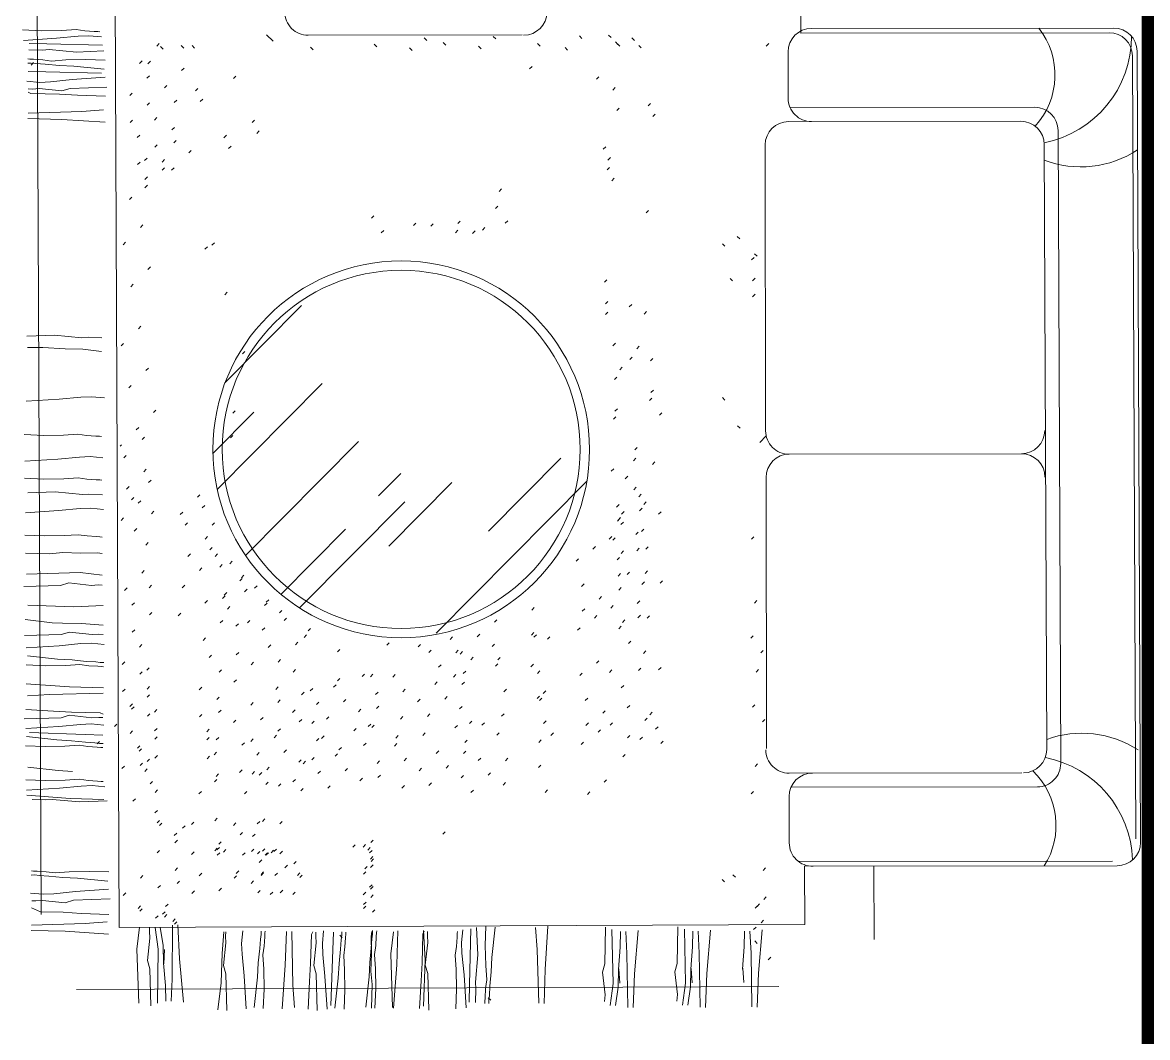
# Model space of a CAD drawing. Header units: metres. Extents: x -144 to 1000, y -717 to 29.
# Drawn here: x 464.875 to 467.051, y -565.738 to -563.775 of the extents above; entities that cross this region are included whole.
import ezdxf

# ---------------------------------------------------------------- set-up
doc = ezdxf.new("R2010")
doc.units = ezdxf.units.M
doc.layers.get('0').update_dxf_attribs({"color": 1})
doc.layers.add('00-MEDICION', color=30, linetype='Continuous')
doc.layers.add('I-FURN', color=2, linetype='Continuous', lineweight=9)

# ---------------------------------------------------------------- blocks, each defined once
blk = doc.blocks.new('U')
at = {"layer": 'I-FURN'}
for p, q in [((469.4259, -501.9597), (469.4339, -503.8397)), ((469.5766, -501.9634), (469.5847, -503.8647)), ((470.9033, -502.0698), (470.9036, -502.1355)), ((469.3978, -502.1293), (469.4355, -502.1308)), ((469.4741, -502.1302), (469.5016, -502.1284)), ((469.5016, -502.1284), (469.5186, -502.1309)), ((470.9239, -502.1265), (471.5089, -502.1257)), ((469.3996, -502.1495), (469.4635, -502.1454)), ((469.4355, -502.1308), (469.4741, -502.1302)), ((469.4635, -502.1454), (469.5054, -502.1414)), ((469.5054, -502.1414), (469.5262, -502.1405)), ((469.5186, -502.1309), (469.5364, -502.1321)), ((469.5262, -502.1405), (469.5507, -502.1429)), ((469.5364, -502.1321), (469.5436, -502.1325)), ((469.5436, -502.1325), (469.5474, -502.1329)), ((469.8825, -502.1509), (469.8701, -502.1386)), ((469.9503, -502.1396), (470.3643, -502.139)), ((470.1798, -502.1497), (470.175, -502.1449)), ((470.3132, -502.1466), (470.3084, -502.1418)), ((470.4801, -502.1456), (470.4753, -502.1408)), ((470.5363, -502.1442), (470.5315, -502.1395)), ((470.5814, -502.1495), (470.5766, -502.1448)), ((470.9036, -502.1355), (471.4999, -502.1347)), ((469.4365, -502.1685), (469.4102, -502.1675)), ((469.4448, -502.1561), (469.4105, -502.1553)), ((469.4492, -502.1674), (469.4365, -502.1685)), ((469.5524, -502.1589), (469.4448, -502.1561)), ((469.5022, -502.1722), (469.4492, -502.1674)), ((469.5551, -502.1698), (469.5022, -502.1722)), ((469.6577, -502.1605), (469.6624, -502.1557)), ((469.6697, -502.1663), (469.6649, -502.1616)), ((469.7098, -502.1645), (469.705, -502.1597)), ((469.7308, -502.1644), (469.726, -502.1597)), ((469.9599, -502.1677), (469.9551, -502.1629)), ((470.0832, -502.1618), (470.0784, -502.157)), ((470.1515, -502.1688), (470.1466, -502.1641)), ((470.2166, -502.1587), (470.2118, -502.1539)), ((470.2848, -502.1657), (470.28, -502.161)), ((470.399, -502.1604), (470.3942, -502.1556)), ((470.4524, -502.1683), (470.4476, -502.1635)), ((470.5497, -502.1572), (470.5449, -502.1524)), ((470.5535, -502.1609), (470.5487, -502.1561)), ((470.5948, -502.164), (470.59, -502.1592)), ((470.8367, -502.1606), (470.8414, -502.1558)), ((470.879, -502.2616), (470.8789, -502.1716)), ((471.5539, -502.1705), (471.5605, -503.7006)), ((469.4147, -502.1934), (469.4079, -502.1935)), ((469.412, -502.1858), (469.4082, -502.1854)), ((469.4192, -502.1861), (469.412, -502.1858)), ((469.4193, -502.1924), (469.4146, -502.1972)), ((469.4236, -502.1945), (469.4147, -502.1934)), ((469.437, -502.1872), (469.4192, -502.1861)), ((469.4418, -502.1956), (469.4236, -502.1945)), ((469.454, -502.1895), (469.437, -502.1872)), ((469.4815, -502.1874), (469.454, -502.1895)), ((469.5201, -502.1865), (469.4815, -502.1874)), ((469.5578, -502.1876), (469.5201, -502.1865)), ((469.6244, -502.194), (469.6292, -502.1892)), ((469.6404, -502.1948), (469.6452, -502.19)), ((471.5449, -502.1795), (471.5514, -503.6936)), ((469.4429, -502.2104), (469.4086, -502.2096)), ((469.4694, -502.1981), (469.4418, -502.1956)), ((469.5505, -502.2131), (469.4429, -502.2104)), ((469.4974, -502.1995), (469.4694, -502.1981)), ((469.5559, -502.2054), (469.4974, -502.1995)), ((469.7056, -502.208), (469.7104, -502.2032)), ((470.3788, -502.2045), (470.3836, -502.1997)), ((469.4311, -502.2308), (469.4065, -502.2286)), ((469.4518, -502.2297), (469.4311, -502.2308)), ((469.4937, -502.2253), (469.4518, -502.2297)), ((469.5576, -502.2207), (469.4937, -502.2253)), ((469.6385, -502.2226), (469.6432, -502.2178)), ((469.6724, -502.2415), (469.6771, -502.2367)), ((469.806, -502.2232), (469.8108, -502.2184)), ((470.5079, -502.2247), (470.5126, -502.2199)), ((469.414, -502.2522), (469.4085, -502.2498)), ((469.4169, -502.2437), (469.4088, -502.2434)), ((469.4695, -502.2532), (469.414, -502.2522)), ((469.43, -502.2427), (469.4169, -502.2437)), ((469.4737, -502.2472), (469.43, -502.2427)), ((469.5043, -502.2552), (469.4695, -502.2532)), ((469.4897, -502.2423), (469.4737, -502.2472)), ((469.5608, -502.2397), (469.4897, -502.2423)), ((469.5581, -502.2575), (469.5043, -502.2552)), ((469.6052, -502.2562), (469.61, -502.2514)), ((469.7326, -502.2472), (469.7373, -502.2424)), ((470.5399, -502.2455), (470.5446, -502.2407)), ((469.6391, -502.2751), (469.6438, -502.2703)), ((469.6915, -502.2699), (469.6962, -502.2651)), ((469.7417, -502.268), (469.7464, -502.2632)), ((470.5473, -502.2854), (470.5521, -502.2806)), ((470.6081, -502.2762), (470.6128, -502.2714)), ((470.8828, -502.2796), (471.3561, -502.2789)), ((469.4738, -502.3024), (469.4081, -502.3007)), ((469.5123, -502.287), (469.4085, -502.2905)), ((469.5577, -502.3076), (469.4738, -502.3024)), ((469.5548, -502.2839), (469.5123, -502.287)), ((469.6531, -502.3037), (469.6579, -502.2989)), ((470.6172, -502.2969), (470.6219, -502.2921)), ((469.6058, -502.3086), (469.6106, -502.3038)), ((469.687, -502.3226), (469.6918, -502.3178)), ((469.8418, -502.3085), (469.8466, -502.3037)), ((469.8509, -502.3293), (469.8556, -502.3245)), ((471.3291, -502.3059), (470.8795, -502.3066)), ((471.4011, -502.3237), (471.4064, -503.5477)), ((469.6199, -502.3373), (469.6246, -502.3325)), ((469.6906, -502.3479), (469.6953, -502.3431)), ((469.7874, -502.3378), (469.7922, -502.333)), ((469.6538, -502.3562), (469.6585, -502.3514)), ((469.7194, -502.3671), (469.7242, -502.3623)), ((469.7965, -502.3586), (469.8013, -502.3538)), ((470.5213, -502.3601), (470.526, -502.3553)), ((470.8345, -502.3516), (470.8353, -502.9046)), ((471.3792, -503.5208), (471.3742, -502.3509)), ((469.6205, -502.3897), (469.6252, -502.3849)), ((469.634, -502.3819), (469.6388, -502.3771)), ((469.6678, -502.3848), (469.6726, -502.38)), ((470.5304, -502.3809), (470.5351, -502.3761)), ((469.6679, -502.4008), (469.6727, -502.396)), ((469.6862, -502.4006), (469.6909, -502.3958)), ((470.5287, -502.4001), (470.5335, -502.3953)), ((469.6345, -502.4183), (469.6393, -502.4135)), ((469.6347, -502.4344), (469.6394, -502.4296)), ((470.5378, -502.4208), (470.5425, -502.416)), ((469.6046, -502.4574), (469.6093, -502.4527)), ((470.3199, -502.4415), (470.3247, -502.4367)), ((470.3126, -502.4747), (470.3174, -502.4699)), ((470.0728, -502.4935), (470.0775, -502.4887)), ((470.2398, -502.5038), (470.2445, -502.499)), ((470.3317, -502.5031), (470.3365, -502.4983)), ((470.6041, -502.4832), (470.6089, -502.4784)), ((469.6258, -502.5113), (469.6305, -502.5065)), ((470.0919, -502.5219), (470.0966, -502.5171)), ((470.154, -502.5075), (470.1587, -502.5027)), ((470.1874, -502.5089), (470.1921, -502.5042)), ((470.2352, -502.5215), (470.2399, -502.5167)), ((470.2686, -502.5229), (470.2733, -502.5181)), ((470.2875, -502.5163), (470.2923, -502.5115)), ((469.5925, -502.5448), (469.5973, -502.54)), ((469.7642, -502.5455), (469.769, -502.5407)), ((470.7518, -502.5428), (470.7566, -502.5476)), ((470.7805, -502.5288), (470.7853, -502.5335)), ((469.7507, -502.5533), (469.7554, -502.5485)), ((470.814, -502.5621), (470.8188, -502.5668)), ((470.8082, -502.574), (470.8129, -502.5692)), ((469.6404, -502.5923), (469.6452, -502.5876)), ((469.6072, -502.6259), (469.6119, -502.6211)), ((470.5236, -502.6173), (470.5283, -502.6125)), ((470.7665, -502.61), (470.7713, -502.6147)), ((470.81, -502.6142), (470.8148, -502.6094)), ((469.7893, -502.6413), (469.794, -502.6365)), ((470.8101, -502.6452), (470.8148, -502.6404)), ((469.7894, -502.812), (469.9377, -502.6624)), ((470.5253, -502.659), (470.53, -502.6542)), ((470.5715, -502.6648), (470.5763, -502.66)), ((470.5256, -502.6797), (470.5303, -502.6749)), ((470.6002, -502.6789), (470.605, -502.6741)), ((469.6219, -502.707), (469.6266, -502.7022)), ((469.4065, -502.7213), (469.4594, -502.7193)), ((469.4594, -502.7193), (469.5124, -502.7246)), ((469.5124, -502.7246), (469.5251, -502.7237)), ((469.5251, -502.7237), (469.5514, -502.7249)), ((469.5886, -502.7405), (469.5933, -502.7357)), ((470.5399, -502.7401), (470.5447, -502.7353)), ((469.4073, -502.7431), (469.4373, -502.7434)), ((469.4373, -502.7434), (469.4805, -502.7462)), ((469.4805, -502.7462), (469.5148, -502.7465)), ((469.5148, -502.7465), (469.5504, -502.7514)), ((469.8232, -502.7558), (469.8279, -502.751)), ((470.5862, -502.7459), (470.5909, -502.7411)), ((470.5532, -502.7863), (470.5579, -502.7816)), ((470.5726, -502.7669), (470.5773, -502.7621)), ((470.6126, -502.7693), (470.6173, -502.7645)), ((469.6365, -502.7881), (469.6413, -502.7833)), ((470.5428, -502.8055), (470.5476, -502.8007)), ((469.6033, -502.8216), (469.608, -502.8168)), ((469.7744, -503.0181), (469.9776, -502.8131)), ((470.6135, -502.8306), (470.6182, -502.8258)), ((469.405, -502.8475), (469.4689, -502.8434)), ((469.4689, -502.8434), (469.5109, -502.8394)), ((469.5109, -502.8394), (469.5316, -502.8385)), ((469.5316, -502.8385), (469.5562, -502.8409)), ((470.6107, -502.8461), (470.6155, -502.8413)), ((470.7518, -502.8404), (470.7566, -502.8452)), ((469.6512, -502.8691), (469.6559, -502.8643)), ((469.7661, -502.9485), (469.8454, -502.8685)), ((469.8046, -502.8704), (469.8093, -502.8656)), ((470.5437, -502.8668), (470.5485, -502.862)), ((470.541, -502.8823), (470.5457, -502.8775)), ((470.6298, -502.8744), (470.6346, -502.8696)), ((469.4012, -502.9119), (469.4389, -502.9135)), ((469.4389, -502.9135), (469.4774, -502.9129)), ((469.4774, -502.9129), (469.505, -502.9111)), ((469.505, -502.9111), (469.5219, -502.9135)), ((469.6179, -502.9027), (469.6227, -502.8979)), ((470.7811, -502.8948), (470.7859, -502.8995)), ((469.5219, -502.9135), (469.5397, -502.9147)), ((469.5397, -502.9147), (469.5469, -502.9151)), ((469.5469, -502.9151), (469.5507, -502.9155)), ((469.5869, -502.934), (469.5894, -502.9315)), ((469.6292, -502.9213), (469.634, -502.9165)), ((469.8, -502.9181), (469.8047, -502.9133)), ((469.8294, -503.1457), (470.048, -502.9252)), ((470.8242, -502.9269), (470.8364, -502.9145)), ((469.466, -502.9591), (469.5079, -502.9552)), ((469.5079, -502.9552), (469.5286, -502.9542)), ((469.5286, -502.9542), (469.5532, -502.9566)), ((469.5937, -502.957), (469.5985, -502.9522)), ((470.5822, -502.9416), (470.587, -502.9368)), ((470.8811, -502.9496), (471.3304, -502.9489)), ((471.3304, -502.9489), (470.8811, -502.9496)), ((469.402, -502.9632), (469.466, -502.9591)), ((470.2991, -503.0985), (470.4389, -502.9575)), ((470.5367, -502.9826), (470.5414, -502.9778)), ((470.5796, -502.9625), (470.5843, -502.9577)), ((470.6164, -502.9694), (470.6211, -502.9646)), ((469.4016, -502.9962), (469.4393, -502.9978)), ((469.4393, -502.9978), (469.4778, -502.9972)), ((469.4778, -502.9972), (469.5053, -502.9954)), ((469.5053, -502.9954), (469.5223, -502.9978)), ((469.5223, -502.9978), (469.5401, -502.999)), ((469.5401, -502.999), (469.5473, -502.9994)), ((469.5473, -502.9994), (469.5511, -502.9998)), ((469.6326, -502.9838), (469.6373, -502.979)), ((469.6417, -503.0045), (469.6464, -502.9997)), ((470.0866, -503.0304), (470.1299, -502.9868)), ((470.5639, -502.9972), (470.5686, -502.9924)), ((470.8362, -502.9946), (470.8369, -503.5186)), ((469.5993, -503.0173), (469.6041, -503.0125)), ((470.1064, -503.1273), (470.2282, -503.0046)), ((470.1983, -503.2957), (470.4894, -503.0021)), ((470.5804, -503.0184), (470.5851, -503.0136)), ((469.4078, -503.0246), (469.4607, -503.0227)), ((469.4607, -503.0227), (469.5137, -503.0279)), ((469.5137, -503.0279), (469.5264, -503.027)), ((469.5264, -503.027), (469.5527, -503.0282)), ((469.6084, -503.0381), (469.6132, -503.0333)), ((469.6217, -503.0444), (469.6265, -503.0396)), ((469.7364, -503.0329), (469.7411, -503.0281)), ((469.9336, -503.2471), (470.1371, -503.0419)), ((470.59, -503.0319), (470.5947, -503.0271)), ((470.5995, -503.0468), (470.6042, -503.042)), ((469.4035, -503.063), (469.4674, -503.0589)), ((469.4674, -503.0589), (469.5093, -503.0549)), ((469.5093, -503.0549), (469.5301, -503.054)), ((469.5301, -503.054), (469.5547, -503.0564)), ((469.6473, -503.0648), (469.652, -503.0601)), ((469.7031, -503.0664), (469.7079, -503.0616)), ((469.7455, -503.0536), (469.7502, -503.0488)), ((470.5471, -503.052), (470.5519, -503.0472)), ((470.5567, -503.0654), (470.5615, -503.0606)), ((470.5915, -503.059), (470.5962, -503.0543)), ((470.6283, -503.066), (470.6331, -503.0612)), ((469.5884, -503.0779), (469.5932, -503.0731)), ((469.7122, -503.0872), (469.717, -503.0824)), ((469.7647, -503.0871), (469.7695, -503.0823)), ((470.5486, -503.0792), (470.5534, -503.0744)), ((470.55, -503.0772), (470.5548, -503.0724)), ((470.5554, -503.0858), (470.5601, -503.0811)), ((469.402, -503.1063), (469.4397, -503.1078)), ((469.4397, -503.1078), (469.4783, -503.1072)), ((469.4783, -503.1072), (469.5058, -503.1054)), ((469.5058, -503.1054), (469.5228, -503.1079)), ((469.5228, -503.1079), (469.5405, -503.1091)), ((469.614, -503.0984), (469.6187, -503.0936)), ((469.8978, -503.2209), (470.0229, -503.0947)), ((470.5842, -503.105), (470.5889, -503.1002)), ((470.595, -503.0995), (470.5998, -503.0947)), ((469.5405, -503.1091), (469.5477, -503.1094)), ((469.5477, -503.1094), (469.5516, -503.1099)), ((469.6364, -503.1254), (469.6411, -503.1206)), ((469.7511, -503.114), (469.7558, -503.1092)), ((469.7602, -503.1347), (469.7649, -503.1299)), ((470.5012, -503.1333), (470.506, -503.1285)), ((470.5329, -503.1139), (470.5377, -503.1091)), ((470.5396, -503.116), (470.5443, -503.1112)), ((470.6033, -503.1334), (470.608, -503.1286)), ((470.8079, -503.1143), (470.8126, -503.1095)), ((469.4039, -503.141), (469.4501, -503.1425)), ((469.4501, -503.1425), (469.4759, -503.1398)), ((469.4759, -503.1398), (469.5098, -503.1414)), ((469.5098, -503.1414), (469.5428, -503.1404)), ((469.5428, -503.1404), (469.5521, -503.142)), ((469.7178, -503.1475), (469.7225, -503.1427)), ((469.7703, -503.1474), (469.775, -503.1426)), ((470.4687, -503.1569), (470.4734, -503.1521)), ((470.5482, -503.154), (470.5529, -503.1492)), ((470.5556, -503.1416), (470.5604, -503.1368)), ((470.586, -503.1364), (470.5907, -503.1316)), ((469.7402, -503.1745), (469.7449, -503.1697)), ((469.7794, -503.1681), (469.7841, -503.1633)), ((469.799, -503.1615), (469.8037, -503.1567)), ((469.4053, -503.1818), (469.5095, -503.1784)), ((469.5095, -503.1784), (469.5519, -503.1837)), ((469.6287, -503.1795), (469.6334, -503.1747)), ((469.8182, -503.1949), (469.823, -503.1901)), ((469.8214, -503.1885), (469.8261, -503.1837)), ((470.55, -503.1854), (470.5547, -503.1806)), ((470.5673, -503.1824), (470.572, -503.1776)), ((470.6024, -503.1802), (470.6071, -503.1754)), ((470.6312, -503.1994), (470.6359, -503.1946)), ((469.4001, -503.2054), (469.4713, -503.2034)), ((469.4713, -503.2034), (469.4873, -503.1987)), ((469.4873, -503.1987), (469.531, -503.2035)), ((469.531, -503.2035), (469.5441, -503.2026)), ((469.5441, -503.2026), (469.5521, -503.203)), ((469.5954, -503.213), (469.6001, -503.2082)), ((469.6427, -503.2081), (469.6475, -503.2033)), ((469.7069, -503.2081), (469.7117, -503.2033)), ((469.7881, -503.2221), (469.7929, -503.2173)), ((469.8273, -503.2157), (469.8321, -503.2109)), ((469.8469, -503.209), (469.8517, -503.2042)), ((470.4794, -503.2055), (470.4842, -503.2007)), ((470.5515, -503.2126), (470.5562, -503.2078)), ((470.5961, -503.2016), (470.6009, -503.1968)), ((469.6094, -503.2417), (469.6142, -503.2369)), ((469.7508, -503.2377), (469.7556, -503.2329)), ((469.785, -503.2285), (469.7897, -503.2237)), ((469.8662, -503.2424), (469.8709, -503.2376)), ((469.8693, -503.236), (469.8741, -503.2312)), ((470.5132, -503.2299), (470.5179, -503.2251)), ((470.5871, -503.2384), (470.5918, -503.2336)), ((470.8138, -503.2376), (470.8185, -503.2328)), ((469.4083, -503.2417), (469.4973, -503.2448)), ((469.4973, -503.2448), (469.554, -503.242)), ((469.6433, -503.2606), (469.6481, -503.2558)), ((469.6992, -503.2621), (469.7039, -503.2573)), ((469.7941, -503.2492), (469.7988, -503.2444)), ((469.8949, -503.2565), (469.8996, -503.2517)), ((470.3831, -503.2511), (470.3878, -503.2463)), ((470.4806, -503.2535), (470.4853, -503.2487)), ((470.5358, -503.2473), (470.5406, -503.2425)), ((469.4029, -503.2693), (469.455, -503.2758)), ((469.455, -503.2758), (469.4749, -503.2762)), ((469.4749, -503.2762), (469.5118, -503.2773)), ((469.5118, -503.2773), (469.5537, -503.2805)), ((469.7804, -503.2761), (469.7851, -503.2713)), ((469.8108, -503.2823), (469.8155, -503.2775)), ((469.8329, -503.276), (469.8376, -503.2712)), ((469.9038, -503.2713), (469.9085, -503.2665)), ((470.3109, -503.2748), (470.3156, -503.27)), ((470.5041, -503.2667), (470.5089, -503.2619)), ((470.5511, -503.2874), (470.5558, -503.2826)), ((470.5585, -503.275), (470.5632, -503.2702)), ((470.5884, -503.266), (470.5932, -503.2613)), ((470.6062, -503.2668), (470.6109, -503.262)), ((469.4015, -503.3005), (469.4727, -503.2985)), ((469.4727, -503.2985), (469.4888, -503.2938)), ((469.4888, -503.2938), (469.5324, -503.2987)), ((469.5324, -503.2987), (469.5455, -503.2978)), ((469.5455, -503.2978), (469.5536, -503.2982)), ((469.6101, -503.2941), (469.6148, -503.2893)), ((469.8616, -503.2901), (469.8663, -503.2853)), ((469.9428, -503.3041), (469.9475, -503.2993)), ((469.9502, -503.2916), (469.955, -503.2868)), ((470.2251, -503.3079), (470.2299, -503.3031)), ((470.2775, -503.3027), (470.2822, -503.2979)), ((470.3825, -503.2996), (470.3872, -503.2948)), ((470.3872, -503.3036), (470.3919, -503.2988)), ((470.4131, -503.3076), (470.4178, -503.3028)), ((470.4715, -503.2903), (470.4763, -503.2855)), ((470.8067, -503.3058), (470.8115, -503.301)), ((469.4046, -503.3241), (469.4685, -503.3201)), ((469.4685, -503.3201), (469.5105, -503.3161)), ((469.5105, -503.3161), (469.5312, -503.3151)), ((469.5312, -503.3151), (469.5558, -503.3176)), ((469.6241, -503.3227), (469.6289, -503.3179)), ((469.7471, -503.3097), (469.7519, -503.3049)), ((469.8733, -503.3234), (469.8781, -503.3186)), ((469.9257, -503.3183), (469.9305, -503.3135)), ((470.1024, -503.3193), (470.1072, -503.3145)), ((470.163, -503.3223), (470.1678, -503.3175)), ((470.3063, -503.3218), (470.3111, -503.3171)), ((470.5702, -503.3158), (470.5749, -503.311)), ((469.4072, -503.3394), (469.4657, -503.3459)), ((469.4657, -503.3459), (469.4937, -503.3475)), ((469.4937, -503.3475), (469.5212, -503.3503)), ((469.7589, -503.343), (469.7636, -503.3382)), ((469.8112, -503.3378), (469.816, -503.333)), ((469.8924, -503.3518), (469.8972, -503.347)), ((470.0069, -503.3322), (470.0117, -503.3274)), ((470.1836, -503.3332), (470.1884, -503.3285)), ((470.2361, -503.3337), (470.2408, -503.3289)), ((470.2442, -503.3362), (470.249, -503.3314)), ((470.2648, -503.3472), (470.2696, -503.3424)), ((470.3173, -503.3477), (470.322, -503.3429)), ((470.599, -503.335), (470.6037, -503.3302)), ((470.8259, -503.3341), (470.8306, -503.3293)), ((469.4052, -503.3572), (469.4429, -503.3587)), ((469.4429, -503.3587), (469.4814, -503.3581)), ((469.4814, -503.3581), (469.5089, -503.3563)), ((469.5089, -503.3563), (469.5259, -503.3588)), ((469.5212, -503.3503), (469.5394, -503.3515)), ((469.5259, -503.3588), (469.5437, -503.3599)), ((469.5394, -503.3515), (469.5483, -503.3527)), ((469.5437, -503.3599), (469.5509, -503.3603)), ((469.5483, -503.3527), (469.5551, -503.3527)), ((469.5509, -503.3603), (469.5547, -503.3607)), ((469.5908, -503.3563), (469.5956, -503.3515)), ((469.6383, -503.3674), (469.643, -503.3626)), ((469.778, -503.3714), (469.7827, -503.3666)), ((469.8401, -503.357), (469.8448, -503.3522)), ((469.9213, -503.371), (469.926, -503.3662)), ((470.2027, -503.3616), (470.2075, -503.3568)), ((470.2505, -503.3741), (470.2553, -503.3693)), ((470.3126, -503.3597), (470.3174, -503.3549)), ((470.3814, -503.3607), (470.3862, -503.3559)), ((470.3938, -503.3737), (470.3986, -503.3689)), ((470.5083, -503.3541), (470.513, -503.3493)), ((470.5333, -503.3718), (470.5381, -503.367)), ((470.5895, -503.3681), (470.5942, -503.3633)), ((470.6284, -503.3669), (470.6332, -503.3621)), ((470.8169, -503.371), (470.8216, -503.3662)), ((469.6247, -503.3752), (469.6295, -503.3704)), ((469.8068, -503.3905), (469.8115, -503.3858)), ((470.0071, -503.388), (470.0119, -503.3832)), ((470.0548, -503.3797), (470.0596, -503.375)), ((470.0707, -503.38), (470.0754, -503.3752)), ((470.1142, -503.3808), (470.1189, -503.376)), ((470.1954, -503.3948), (470.2001, -503.39)), ((470.2315, -503.3808), (470.2363, -503.376)), ((470.2479, -503.3953), (470.2526, -503.3905)), ((470.4757, -503.3777), (470.4804, -503.3729)), ((469.405, -503.3935), (469.4888, -503.3995)), ((469.4501, -503.4145), (469.554, -503.412)), ((469.4888, -503.3995), (469.5545, -503.4017)), ((469.5915, -503.4087), (469.5962, -503.404)), ((469.6388, -503.4038), (469.6435, -503.399)), ((469.7396, -503.4052), (469.7444, -503.4004)), ((469.888, -503.4045), (469.8927, -503.3997)), ((469.9376, -503.4148), (469.9424, -503.41)), ((469.9546, -503.4076), (469.9594, -503.4028)), ((469.9997, -503.4004), (470.0045, -503.3956)), ((470.0809, -503.4144), (470.0857, -503.4096)), ((470.1333, -503.4092), (470.138, -503.4044)), ((470.3291, -503.4092), (470.3338, -503.4044)), ((470.4053, -503.4124), (470.41, -503.4076)), ((470.5562, -503.4016), (470.561, -503.3969)), ((469.4076, -503.4172), (469.4501, -503.4145)), ((469.6055, -503.4374), (469.6103, -503.4326)), ((469.6389, -503.4198), (469.6436, -503.4151)), ((469.7735, -503.4241), (469.7783, -503.4193)), ((469.8392, -503.435), (469.8439, -503.4302)), ((469.8916, -503.4298), (469.8963, -503.425)), ((469.9665, -503.434), (469.9712, -503.4292)), ((470.0188, -503.4288), (470.0236, -503.424)), ((470.1621, -503.4284), (470.1669, -503.4236)), ((470.2145, -503.4232), (470.2192, -503.4184)), ((470.3932, -503.4223), (470.398, -503.4175)), ((470.3979, -503.4262), (470.4026, -503.4214)), ((470.4865, -503.4263), (470.4912, -503.4215)), ((470.8098, -503.4392), (470.8146, -503.4344)), ((469.4041, -503.4436), (469.4579, -503.4464)), ((469.4579, -503.4464), (469.4926, -503.4487)), ((469.4724, -503.4594), (469.4884, -503.4547)), ((469.4884, -503.4547), (469.5321, -503.4596)), ((469.4926, -503.4487), (469.5481, -503.4502)), ((469.5481, -503.4502), (469.5536, -503.4527)), ((469.6088, -503.4429), (469.6136, -503.4381)), ((469.6394, -503.4563), (469.6441, -503.4515)), ((469.6529, -503.4485), (469.6577, -503.4437)), ((469.7403, -503.4577), (469.745, -503.4529)), ((469.7771, -503.4494), (469.7819, -503.4446)), ((469.9204, -503.449), (469.9251, -503.4442)), ((470.0477, -503.4479), (470.0524, -503.4431)), ((470.0824, -503.4416), (470.0872, -503.4368)), ((470.1812, -503.4567), (470.186, -503.4519)), ((470.2433, -503.4423), (470.2481, -503.4375)), ((470.3245, -503.4563), (470.3293, -503.4515)), ((470.5202, -503.4507), (470.5249, -503.4459)), ((470.5677, -503.4403), (470.5724, -503.4355)), ((470.6113, -503.4536), (470.6161, -503.4488)), ((469.4012, -503.4614), (469.4724, -503.4594)), ((469.4043, -503.4804), (469.4682, -503.4764)), ((469.4682, -503.4764), (469.5101, -503.4724)), ((469.5101, -503.4724), (469.5309, -503.4714)), ((469.5309, -503.4714), (469.5554, -503.4739)), ((469.5321, -503.4596), (469.5452, -503.4587)), ((469.5452, -503.4587), (469.5532, -503.4591)), ((469.5755, -503.4765), (469.5803, -503.4717)), ((469.8059, -503.4686), (469.8107, -503.4638)), ((469.8583, -503.4634), (469.8631, -503.4586)), ((469.9332, -503.4675), (469.9379, -503.4627)), ((469.9574, -503.4708), (469.9622, -503.466)), ((469.9856, -503.4623), (469.9903, -503.4575)), ((470.0668, -503.4763), (470.0715, -503.4715)), ((470.0734, -503.4784), (470.0781, -503.4736)), ((470.1289, -503.4619), (470.1336, -503.4571)), ((470.2343, -503.4792), (470.239, -503.4744)), ((470.2624, -503.4707), (470.2672, -503.4659)), ((470.2866, -503.474), (470.2914, -503.4692)), ((470.4057, -503.4703), (470.4105, -503.4655)), ((470.4876, -503.4743), (470.4924, -503.4695)), ((470.5344, -503.4739), (470.5392, -503.4691)), ((470.6014, -503.4647), (470.6061, -503.4599)), ((470.6226, -503.4815), (470.6274, -503.4767)), ((470.829, -503.4675), (470.8337, -503.4627)), ((469.4058, -503.4957), (469.4643, -503.5022)), ((469.4113, -503.488), (469.5189, -503.4918)), ((469.5189, -503.4918), (469.5532, -503.4929)), ((469.6061, -503.4898), (469.6109, -503.485)), ((469.6534, -503.4849), (469.6582, -503.4801)), ((469.6536, -503.5009), (469.6583, -503.4961)), ((469.7543, -503.4863), (469.7591, -503.4815)), ((469.7544, -503.5023), (469.7592, -503.4975)), ((469.7727, -503.5021), (469.7774, -503.4973)), ((469.8393, -503.5052), (469.8441, -503.5004)), ((469.8844, -503.498), (469.8891, -503.4932)), ((469.8918, -503.4856), (469.8966, -503.4808)), ((469.9666, -503.5042), (469.9713, -503.4994)), ((469.9765, -503.4992), (469.9813, -503.4944)), ((470.0386, -503.4848), (470.0434, -503.48)), ((470.1198, -503.4988), (470.1246, -503.494)), ((470.1722, -503.4936), (470.1769, -503.4888)), ((470.3155, -503.4931), (470.3202, -503.4883)), ((470.4199, -503.4934), (470.4247, -503.4887)), ((470.5111, -503.4875), (470.5159, -503.4827)), ((470.5681, -503.4982), (470.5729, -503.4934)), ((470.5923, -503.5015), (470.5971, -503.4967)), ((469.4038, -503.5135), (469.4415, -503.515)), ((469.4415, -503.515), (469.48, -503.5144)), ((469.4643, -503.5022), (469.4923, -503.5038)), ((469.48, -503.5144), (469.5076, -503.5126)), ((469.4923, -503.5038), (469.5198, -503.5066)), ((469.5076, -503.5126), (469.5245, -503.5151)), ((469.5198, -503.5066), (469.538, -503.5078)), ((469.5245, -503.5151), (469.5423, -503.5163)), ((469.538, -503.5078), (469.5469, -503.509)), ((469.5423, -503.51), (469.547, -503.5052)), ((469.5423, -503.5163), (469.5495, -503.5166)), ((469.5469, -503.509), (469.5537, -503.509)), ((469.5495, -503.5166), (469.5533, -503.5171)), ((469.6202, -503.5184), (469.6249, -503.5137)), ((469.6235, -503.524), (469.6282, -503.5192)), ((469.8223, -503.5124), (469.827, -503.5076)), ((469.9035, -503.5264), (469.9082, -503.5216)), ((470.01, -503.5214), (470.0148, -503.5166)), ((470.0577, -503.5131), (470.0625, -503.5084)), ((470.1171, -503.5142), (470.1218, -503.5094)), ((470.2534, -503.5075), (470.2581, -503.5027)), ((470.3967, -503.5071), (470.4014, -503.5023)), ((470.4786, -503.5111), (470.4833, -503.5063)), ((470.6324, -503.5093), (470.6372, -503.5045)), ((469.639, -503.544), (469.6438, -503.5392)), ((469.6541, -503.5373), (469.6588, -503.5326)), ((469.7549, -503.5387), (469.7597, -503.5339)), ((469.7685, -503.5309), (469.7732, -503.5261)), ((469.8511, -503.5316), (469.8559, -503.5268)), ((469.9323, -503.5455), (469.9371, -503.5407)), ((469.9405, -503.5482), (469.9452, -503.5434)), ((469.9575, -503.541), (469.9623, -503.5362)), ((470.0026, -503.5338), (470.0073, -503.529)), ((470.0838, -503.5478), (470.0885, -503.543)), ((470.1362, -503.5426), (470.1409, -503.5378)), ((470.1983, -503.5282), (470.203, -503.5234)), ((470.2507, -503.5287), (470.2555, -503.5239)), ((470.2795, -503.5422), (470.2842, -503.5374)), ((470.3319, -503.5426), (470.3367, -503.5378)), ((470.5591, -503.535), (470.5638, -503.5303)), ((469.4081, -503.5552), (469.4666, -503.5617)), ((469.4666, -503.5617), (469.4946, -503.5633)), ((469.5902, -503.5575), (469.595, -503.5528)), ((469.6255, -503.5518), (469.6302, -503.547)), ((469.6343, -503.5631), (469.6391, -503.5583)), ((469.8179, -503.5651), (469.8226, -503.5603)), ((469.8421, -503.5684), (469.8468, -503.5636)), ((469.8558, -503.5701), (469.8606, -503.5653)), ((469.8702, -503.5599), (469.875, -503.5551)), ((469.9693, -503.5674), (469.9741, -503.5626)), ((470.0217, -503.5622), (470.0264, -503.5574)), ((470.165, -503.5618), (470.1697, -503.557)), ((470.2174, -503.5566), (470.2221, -503.5518)), ((470.2986, -503.5705), (470.3033, -503.5657)), ((470.3961, -503.5557), (470.4008, -503.5509)), ((470.8152, -503.5534), (470.8199, -503.5486)), ((469.4041, -503.5793), (469.4418, -503.5808)), ((469.4418, -503.5808), (469.4803, -503.5802)), ((469.4803, -503.5802), (469.5078, -503.5784)), ((469.5078, -503.5784), (469.5248, -503.5809)), ((469.5248, -503.5809), (469.5426, -503.5821)), ((469.5426, -503.5821), (469.5498, -503.5825)), ((469.5498, -503.5825), (469.5536, -503.5829)), ((469.6447, -503.5872), (469.6495, -503.5824)), ((469.7691, -503.5834), (469.7739, -503.5786)), ((469.7723, -503.5729), (469.777, -503.5681)), ((469.8686, -503.5887), (469.8733, -503.5839)), ((469.8928, -503.5919), (469.8976, -503.5872)), ((469.921, -503.5835), (469.9257, -503.5787)), ((470.0505, -503.5813), (470.0553, -503.5765)), ((470.0853, -503.575), (470.0901, -503.5702)), ((470.1841, -503.5901), (470.1889, -503.5853)), ((470.2462, -503.5757), (470.2509, -503.5709)), ((470.3274, -503.5897), (470.3321, -503.5849)), ((470.5231, -503.5841), (470.5278, -503.5793)), ((471.3309, -503.5659), (470.8809, -503.5666)), ((470.9259, -503.5665), (471.3309, -503.5659)), ((469.4058, -503.5995), (469.4697, -503.5954)), ((469.4059, -503.6093), (469.4898, -503.6153)), ((469.4697, -503.5954), (469.5116, -503.5914)), ((469.5116, -503.5914), (469.5324, -503.5905)), ((469.5324, -503.5905), (469.557, -503.5929)), ((469.6542, -503.6037), (469.6589, -503.599)), ((469.739, -503.6065), (469.7438, -503.6017)), ((469.8272, -503.6067), (469.832, -503.6019)), ((469.9361, -503.6009), (469.9408, -503.5961)), ((469.9884, -503.5957), (469.9932, -503.5909)), ((470.1317, -503.5953), (470.1365, -503.5905)), ((470.2653, -503.6041), (470.2701, -503.5993)), ((470.4086, -503.6037), (470.4134, -503.5989)), ((470.4905, -503.6077), (470.4952, -503.6029)), ((470.8073, -503.6068), (470.8121, -503.6019)), ((471.3613, -503.5929), (470.8847, -503.5936)), ((469.4427, -503.6184), (469.4164, -503.6175)), ((469.4554, -503.6174), (469.4427, -503.6184)), ((469.5084, -503.6222), (469.4554, -503.6174)), ((469.4898, -503.6153), (469.5554, -503.6176)), ((469.5613, -503.6198), (469.5084, -503.6222)), ((469.6115, -503.6207), (469.6162, -503.6159)), ((470.8811, -503.7016), (470.8809, -503.6116)), ((469.6541, -503.6434), (469.6589, -503.6386)), ((469.658, -503.6627), (469.6628, -503.6579)), ((469.6627, -503.6679), (469.6675, -503.6631)), ((469.7076, -503.673), (469.7124, -503.6682)), ((469.7247, -503.6658), (469.7294, -503.661)), ((469.7697, -503.6586), (469.7745, -503.6538)), ((469.806, -503.6675), (469.8108, -503.6627)), ((469.8519, -503.6647), (469.8567, -503.6599)), ((469.8619, -503.6597), (469.8666, -503.6549)), ((469.8956, -503.6645), (469.9003, -503.6597)), ((469.6915, -503.6871), (469.6963, -503.6823)), ((469.6928, -503.7011), (469.6975, -503.6963)), ((469.8188, -503.6861), (469.8235, -503.6813)), ((469.843, -503.6893), (469.8478, -503.6846)), ((470.0715, -503.7006), (470.0762, -503.6958)), ((470.2106, -503.6847), (470.2153, -503.6799)), ((469.6583, -503.7206), (469.663, -503.7159)), ((469.77, -503.7165), (469.7747, -503.7117)), ((469.774, -503.7151), (469.7787, -503.7103)), ((469.7774, -503.7041), (469.7822, -503.6993)), ((469.7867, -503.7191), (469.7914, -503.7143)), ((469.8406, -503.7182), (469.8454, -503.7134)), ((469.8522, -503.7227), (469.8569, -503.7179)), ((469.8621, -503.7177), (469.8669, -503.7129)), ((469.8788, -503.7203), (469.8835, -503.7155)), ((469.8843, -503.718), (469.889, -503.7132)), ((469.8958, -503.7225), (469.9006, -503.7177)), ((470.0365, -503.7097), (470.0413, -503.7049)), ((470.0566, -503.7096), (470.0614, -503.7048)), ((470.0659, -503.7154), (470.0706, -503.7106)), ((470.0692, -503.7209), (470.0739, -503.7161)), ((469.7249, -503.7237), (469.7297, -503.7189)), ((469.7747, -503.7251), (469.7794, -503.7203)), ((469.8236, -503.7254), (469.8284, -503.7206)), ((469.8559, -503.7391), (469.8606, -503.7343)), ((469.8673, -503.7252), (469.872, -503.7204)), ((469.8688, -503.7252), (469.8736, -503.7204)), ((469.9225, -503.7421), (469.9273, -503.7374)), ((470.0711, -503.7327), (470.0758, -503.7279)), ((470.072, -503.7371), (470.0767, -503.7323)), ((471.5065, -503.7367), (470.8991, -503.7375)), ((469.4188, -503.7558), (469.415, -503.7554)), ((469.426, -503.7561), (469.4188, -503.7558)), ((469.4438, -503.7571), (469.426, -503.7561)), ((469.4608, -503.7594), (469.4438, -503.7571)), ((469.4883, -503.7574), (469.4608, -503.7594)), ((469.5268, -503.7564), (469.4883, -503.7574)), ((469.5645, -503.7576), (469.5268, -503.7564)), ((469.6932, -503.7547), (469.6979, -503.7499)), ((469.7397, -503.765), (469.7444, -503.7602)), ((469.8112, -503.7604), (469.816, -503.7556)), ((469.8594, -503.7622), (469.8642, -503.7574)), ((469.8594, -503.7644), (469.8642, -503.7596)), ((469.8861, -503.7646), (469.8909, -503.7598)), ((469.9055, -503.7494), (469.9102, -503.7446)), ((469.9297, -503.7644), (469.9345, -503.7596)), ((470.0573, -503.7621), (470.062, -503.7573)), ((470.0599, -503.7517), (470.0646, -503.7469)), ((470.0712, -503.7487), (470.0759, -503.7439)), ((470.8305, -503.7545), (470.8352, -503.7497)), ((471.5156, -503.7456), (470.9105, -503.7465)), ((470.9105, -503.7465), (470.911, -503.859)), ((471.0446, -503.7463), (471.0452, -503.8885)), ((469.4214, -503.7634), (469.4147, -503.7635)), ((469.4303, -503.7645), (469.4214, -503.7634)), ((469.4486, -503.7655), (469.4303, -503.7645)), ((469.4761, -503.7681), (469.4486, -503.7655)), ((469.5041, -503.7694), (469.4761, -503.7681)), ((469.5626, -503.7754), (469.5041, -503.7694)), ((469.626, -503.7694), (469.6308, -503.7646)), ((469.6967, -503.78), (469.7015, -503.7752)), ((469.8071, -503.7696), (469.8118, -503.7648)), ((469.84, -503.7796), (469.8448, -503.7748)), ((469.9343, -503.7685), (469.9391, -503.7637)), ((470.0693, -503.7873), (470.0741, -503.7825)), ((470.7513, -503.7723), (470.7561, -503.777)), ((470.7721, -503.7632), (470.7769, -503.7679)), ((469.4378, -503.8008), (469.4132, -503.7986)), ((469.4586, -503.7997), (469.4378, -503.8008)), ((469.5005, -503.7953), (469.4586, -503.7997)), ((469.5644, -503.7906), (469.5005, -503.7953)), ((469.5928, -503.8029), (469.5975, -503.7981)), ((469.6599, -503.7883), (469.6647, -503.7835)), ((469.7256, -503.7992), (469.7303, -503.7944)), ((469.7779, -503.794), (469.7827, -503.7892)), ((469.8528, -503.7981), (469.8576, -503.7933)), ((469.8771, -503.8014), (469.8818, -503.7966)), ((469.8965, -503.7979), (469.9012, -503.7931)), ((469.9207, -503.8012), (469.9255, -503.7964)), ((470.057, -503.8016), (470.0618, -503.7968)), ((470.0713, -503.7907), (470.0761, -503.7859)), ((470.0714, -503.8067), (470.0762, -503.8019)), ((469.4236, -503.8137), (469.4156, -503.8134)), ((469.4367, -503.8127), (469.4236, -503.8137)), ((469.4804, -503.8172), (469.4367, -503.8127)), ((469.4965, -503.8123), (469.4804, -503.8172)), ((469.5676, -503.8096), (469.4965, -503.8123)), ((469.6215, -503.8282), (469.6263, -503.8234)), ((469.6745, -503.8246), (469.6793, -503.8198)), ((470.0574, -503.8285), (470.0621, -503.8237)), ((470.0575, -503.8208), (470.0623, -503.816)), ((470.8152, -503.8279), (470.8199, -503.823)), ((470.8189, -503.8241), (470.8236, -503.8193)), ((470.8318, -503.8106), (470.8366, -503.8058)), ((469.4325, -503.8349), (469.4153, -503.8272)), ((469.4763, -503.8356), (469.4325, -503.8349)), ((469.5111, -503.8377), (469.4763, -503.8356)), ((469.5649, -503.84), (469.5111, -503.8377)), ((469.6248, -503.8337), (469.6296, -503.8289)), ((469.6554, -503.8471), (469.6601, -503.8423)), ((469.6689, -503.8393), (469.6737, -503.8345)), ((469.6722, -503.8448), (469.677, -503.84)), ((469.6886, -503.8532), (469.6933, -503.8484)), ((470.0748, -503.8354), (470.0796, -503.8306)), ((469.5191, -503.857), (469.4152, -503.8605)), ((469.5616, -503.8539), (469.5191, -503.857)), ((469.5847, -503.8647), (470.911, -503.859)), ((469.6192, -503.9069), (469.6244, -503.8646)), ((469.6433, -503.8722), (469.6437, -503.8642)), ((469.6602, -503.907), (469.6542, -503.8647)), ((469.6698, -503.8997), (469.6643, -503.8642)), ((469.6873, -503.9646), (469.688, -503.8607)), ((469.6919, -503.8587), (469.6966, -503.8539)), ((469.7016, -503.9256), (469.6982, -503.86)), ((470.247, -503.8939), (470.2494, -503.8694)), ((470.2653, -503.8677), (470.2625, -503.9753)), ((470.2763, -503.865), (470.2787, -503.9179)), ((470.2941, -503.8623), (470.2929, -503.9)), ((470.3119, -503.8642), (470.3059, -503.9227)), ((470.3904, -503.8653), (470.3935, -503.9078)), ((470.4141, -503.8624), (470.4089, -503.9463)), ((470.5257, -503.8642), (470.5242, -503.9354)), ((470.5381, -503.8691), (470.5405, -503.9733)), ((470.6657, -503.8636), (470.6642, -503.9348)), ((470.6781, -503.8685), (470.6805, -503.9727)), ((470.7285, -503.8699), (470.7218, -503.9538)), ((470.8121, -503.8691), (470.8168, -503.8643)), ((470.8285, -503.8695), (470.8218, -503.9533)), ((470.8266, -503.8557), (470.8313, -503.8509)), ((469.4805, -503.8724), (469.4148, -503.8707)), ((469.5644, -503.8776), (469.4805, -503.8724)), ((469.6394, -503.929), (469.6443, -503.8854)), ((469.6443, -503.8854), (469.6433, -503.8722)), ((469.7838, -503.9152), (469.787, -503.8732)), ((469.7905, -503.8815), (469.7909, -503.8734)), ((469.7914, -503.8946), (469.7905, -503.8815)), ((469.8216, -503.8958), (469.824, -503.8712)), ((469.8568, -503.9058), (469.858, -503.8876)), ((469.858, -503.8876), (469.8592, -503.8787)), ((469.8592, -503.8787), (469.8592, -503.8719)), ((469.8652, -503.9011), (469.8664, -503.8833)), ((469.8664, -503.8833), (469.8668, -503.8761)), ((469.8668, -503.8761), (469.8672, -503.8723)), ((469.906, -503.9381), (469.9082, -503.8725)), ((469.921, -503.9768), (469.9185, -503.873)), ((469.9552, -503.9343), (469.9567, -503.8788)), ((469.9567, -503.8788), (469.9592, -503.8733)), ((469.9652, -503.8818), (469.9655, -503.8737)), ((469.9661, -503.8949), (469.9652, -503.8818)), ((469.9779, -503.8961), (469.9803, -503.8715)), ((469.9983, -503.9081), (469.9994, -503.8738)), ((470.0165, -503.8847), (470.0117, -503.8799)), ((470.0131, -503.9072), (470.0143, -503.8889)), ((470.0143, -503.8889), (470.0155, -503.88)), ((470.0155, -503.88), (470.0155, -503.8733)), ((470.0215, -503.9025), (470.0227, -503.8847)), ((470.0227, -503.8847), (470.0231, -503.8775)), ((470.0231, -503.8775), (470.0235, -503.8737)), ((470.0722, -503.8823), (470.0738, -503.873)), ((470.0732, -503.9154), (470.0722, -503.8823)), ((470.0726, -503.9048), (470.0738, -503.8866)), ((470.0738, -503.8866), (470.075, -503.8777)), ((470.075, -503.8777), (470.075, -503.871)), ((470.0811, -503.9001), (470.0822, -503.8824)), ((470.0822, -503.8824), (470.0826, -503.8752)), ((470.0826, -503.8752), (470.083, -503.8713)), ((470.1102, -503.9156), (470.1156, -503.8733)), ((470.1218, -503.9372), (470.124, -503.8715)), ((470.171, -503.9334), (470.1725, -503.8779)), ((470.1725, -503.8779), (470.175, -503.8724)), ((470.1766, -503.9279), (470.1738, -503.8711)), ((470.181, -503.8808), (470.1814, -503.8728)), ((470.1819, -503.894), (470.181, -503.8808)), ((470.2374, -503.9015), (470.2386, -503.8837)), ((470.2386, -503.8837), (470.2389, -503.8765)), ((470.2389, -503.8765), (470.2394, -503.8727)), ((470.5545, -503.873), (470.5539, -503.9031)), ((470.5648, -503.873), (470.5671, -503.9155)), ((470.5885, -503.8705), (470.5818, -503.9544)), ((470.6945, -503.8724), (470.6939, -503.9025)), ((470.7048, -503.8724), (470.7071, -503.9149)), ((470.7945, -503.872), (470.7939, -503.9021)), ((470.8048, -503.8719), (470.8071, -503.9145)), ((470.8145, -503.891), (470.8193, -503.8958)), ((469.6227, -504.0111), (469.6192, -503.9069)), ((469.6587, -504.0112), (469.6602, -503.907)), ((469.6707, -503.934), (469.6698, -503.8997)), ((469.6715, -503.9354), (469.6728, -503.9078)), ((469.7865, -503.9383), (469.7914, -503.8946)), ((469.8225, -503.9165), (469.8216, -503.8958)), ((469.8539, -503.9333), (469.8568, -503.9058)), ((469.8628, -503.918), (469.8652, -503.9011)), ((469.9612, -503.9385), (469.9661, -503.8949)), ((469.9788, -503.9169), (469.9779, -503.8961)), ((469.9945, -504.0157), (469.9983, -503.9081)), ((470.0102, -503.9347), (470.0131, -503.9072)), ((470.0191, -503.9194), (470.0215, -503.9025)), ((470.0698, -503.9324), (470.0726, -503.9048)), ((470.0786, -503.9171), (470.0811, -503.9001)), ((470.177, -503.9376), (470.1819, -503.894)), ((470.2349, -503.9185), (470.2374, -503.9015)), ((470.2479, -503.9147), (470.247, -503.8939)), ((470.2929, -503.9), (470.2939, -503.9386)), ((470.3935, -503.9078), (470.3969, -504.0116)), ((470.5539, -503.9031), (470.5508, -503.9463)), ((470.6939, -503.9025), (470.6908, -503.9457)), ((470.7939, -503.9021), (470.7908, -503.9453)), ((469.6442, -503.9451), (469.6394, -503.929)), ((469.6742, -503.9771), (469.6707, -503.934)), ((469.7091, -504.0094), (469.7016, -503.9256)), ((469.7826, -503.952), (469.7838, -503.9152)), ((469.8265, -503.9584), (469.8225, -503.9165)), ((469.8524, -503.9613), (469.8539, -503.9333)), ((469.8646, -503.9455), (469.8628, -503.918)), ((469.9528, -503.9691), (469.9552, -503.9343)), ((469.9828, -503.9588), (469.9788, -503.9169)), ((470.0087, -503.9627), (470.0102, -503.9347)), ((470.0209, -503.9469), (470.0191, -503.9194)), ((470.0682, -503.9603), (470.0698, -503.9324)), ((470.0716, -503.9493), (470.0732, -503.9154)), ((470.0804, -503.9446), (470.0786, -503.9171)), ((470.1136, -504.0198), (470.1102, -503.9156)), ((470.1687, -503.9681), (470.171, -503.9334)), ((470.1736, -504.0168), (470.1766, -503.9279)), ((470.2367, -503.946), (470.2349, -503.9185)), ((470.2519, -503.9566), (470.2479, -503.9147)), ((470.2787, -503.9179), (470.2739, -503.9709)), ((470.3059, -503.9227), (470.3046, -503.9507)), ((470.5242, -503.9354), (470.5195, -503.9515)), ((470.5671, -503.9155), (470.5687, -504.0194)), ((470.6642, -503.9348), (470.6595, -503.9509)), ((470.7071, -503.9149), (470.7087, -504.0188)), ((470.8071, -503.9145), (470.8087, -504.0184)), ((470.8405, -503.9274), (470.8453, -503.9226)), ((469.6463, -504.0162), (469.6442, -503.9451)), ((469.7823, -503.9719), (469.7826, -503.952)), ((469.7913, -503.9543), (469.7865, -503.9383)), ((469.7933, -504.0255), (469.7913, -503.9543)), ((469.8652, -503.9841), (469.8646, -503.9455)), ((469.9, -504.022), (469.906, -503.9381)), ((469.9659, -503.9546), (469.9612, -503.9385)), ((469.9679, -504.0258), (469.9659, -503.9546)), ((470.0215, -503.9855), (470.0209, -503.9469)), ((470.0743, -503.9751), (470.0716, -503.9493)), ((470.081, -503.9832), (470.0804, -503.9446)), ((470.1158, -504.0211), (470.1218, -503.9372)), ((470.1817, -503.9537), (470.177, -503.9376)), ((470.1837, -504.0248), (470.1817, -503.9537)), ((470.2373, -503.9845), (470.2367, -503.946)), ((470.256, -504.0205), (470.2519, -503.9566)), ((470.2939, -503.9386), (470.2959, -503.9661)), ((470.3046, -503.9507), (470.302, -503.9783)), ((470.4089, -503.9463), (470.4072, -504.012)), ((470.5195, -503.9515), (470.5247, -503.9951)), ((470.5508, -503.9463), (470.5502, -503.9806)), ((470.5515, -503.9449), (470.5531, -503.9724)), ((470.5818, -503.9544), (470.5789, -504.02)), ((470.6595, -503.9509), (470.6647, -503.9945)), ((470.6908, -503.9457), (470.6902, -503.98)), ((470.6915, -503.9443), (470.6931, -503.9718)), ((470.7218, -503.9538), (470.7189, -504.0194)), ((470.7915, -503.9439), (470.7931, -503.9714)), ((470.8218, -503.9533), (470.8189, -504.019)), ((469.5024, -503.9851), (470.861, -503.9793)), ((469.6751, -504.0072), (469.6742, -503.9771)), ((469.6854, -504.0072), (469.6873, -503.9646)), ((469.7758, -504.024), (469.7823, -503.9719)), ((469.8306, -504.0224), (469.8265, -503.9584)), ((469.8458, -504.0197), (469.8524, -503.9613)), ((469.9237, -504.0194), (469.921, -503.9768)), ((469.9501, -504.0229), (469.9528, -503.9691)), ((469.9869, -504.0227), (469.9828, -503.9588)), ((470.0022, -504.0211), (470.0087, -503.9627)), ((470.0617, -504.0188), (470.0682, -503.9603)), ((470.0728, -504.0213), (470.0743, -503.9751)), ((470.1659, -504.0219), (470.1687, -503.9681)), ((470.2625, -503.9753), (470.2617, -504.0096)), ((470.2739, -503.9709), (470.2749, -503.9836)), ((470.2959, -503.9661), (470.2936, -503.983)), ((470.302, -503.9783), (470.301, -503.9965)), ((470.5405, -503.9733), (470.5348, -504.0157)), ((470.6805, -503.9727), (470.6748, -504.0151)), ((469.8636, -504.0218), (469.8652, -503.9841)), ((470.0199, -504.0232), (470.0215, -503.9855)), ((470.0795, -504.0209), (470.081, -503.9832)), ((470.2358, -504.0222), (470.2373, -503.9845)), ((470.2749, -503.9836), (470.274, -504.0099)), ((470.2926, -504.0008), (470.2923, -504.0081)), ((470.2936, -503.983), (470.2926, -504.0008)), ((470.2988, -504.0008), (470.3036, -504.0055)), ((470.301, -503.9965), (470.2998, -504.0054)), ((470.5247, -503.9951), (470.5239, -504.0083)), ((470.5502, -503.9806), (470.5449, -504.0161)), ((470.6647, -503.9945), (470.6639, -504.0076)), ((470.6902, -503.98), (470.6849, -504.0155)), ((470.2923, -504.0081), (470.2919, -504.0119)), ((470.2998, -504.0054), (470.2999, -504.0122))]:
    blk.add_line(p, q, dxfattribs=at)
for radius in [0.3643, 0.3463]:
    blk.add_circle((470.1304, -502.9404), radius, dxfattribs=at)
for centre, radius, start, end in [((469.9502, -502.0946), 0.045, 180.083, 270.083), ((470.3672, -502.0947), 0.045, 270.083, 0.083), ((470.9239, -502.1715), 0.045, 90.083, 180.083), ((471.249, -502.2165), 0.1461, 317.4649, 38.3512), ((471.5089, -502.1707), 0.045, 0.2461, 90.083), ((471.3342, -502.1423), 0.2089, 280.9957, 0.2543), ((471.4999, -502.1797), 0.045, 0.2461, 90.083), ((471.4999, -502.1797), 0.045, 0.2461, 90.083), ((471.4999, -502.1797), 0.045, 0.2461, 90.083), ((470.924, -502.2615), 0.045, 180.083, 270.083), ((471.3561, -502.3239), 0.045, 0.2461, 90.083), ((470.8795, -502.3516), 0.045, 90.083, 180.083), ((471.3292, -502.3509), 0.045, 0.083, 90.083), ((471.3292, -502.3509), 0.045, 0.083, 90.083), ((471.4448, -502.1927), 0.2014, 249.4977, 303.0816), ((470.8803, -502.9046), 0.045, 180.083, 270.083), ((471.3303, -502.9039), 0.045, 270.083, 0.083), ((470.8812, -502.9946), 0.045, 90.083, 180.083), ((471.3305, -502.9939), 0.045, 0.083, 90.083), ((471.4469, -503.6908), 0.2014, 57.2685, 109.6851), ((470.8808, -503.5216), 0.045, 180.083, 270.083), ((471.3342, -503.5209), 0.045, 270.083, 0.083), ((471.3342, -503.5209), 0.045, 270.083, 0.083), ((471.3365, -503.7415), 0.2089, 1.9481, 78.9646), ((471.251, -503.6676), 0.1461, 327.5995, 46.1905), ((471.3612, -503.5479), 0.045, 270.083, 0.2461), ((470.9259, -503.6115), 0.045, 90.083, 180.083), ((471.5065, -503.6917), 0.045, 357.5061, 0.083), ((470.9261, -503.7015), 0.045, 180.083, 271.4371), ((471.5155, -503.7006), 0.045, 270.083, 0.083)]:
    blk.add_arc(centre, radius, start, end, dxfattribs=at)

msp = doc.modelspace()

# ---------------------------------------------------------------- linework, layer by layer
at = {"layer": '00-MEDICION', "const_width": 0.05}
msp.add_lwpolyline([(472.3648, -567.87), (471.015, -567.87), (471.015, -563.4201), (470.865, -563.4201), (470.865, -567.87), (467.2149, -567.87), (467.2149, -564.8701), (469.965, -564.8689), (469.965, -564.7189), (467.215, -564.7201), (467.215, -563.2701), (467.065, -563.2701), (467.065, -567.87), (466.565, -567.87), (466.565, -568.0189)], dxfattribs=at)

# ---------------------------------------------------------------- block references
at = {"color": 3}
msp.add_blockref('U', (-4.5227, -61.66), dxfattribs=at)

doc.saveas('drawing.dxf')
